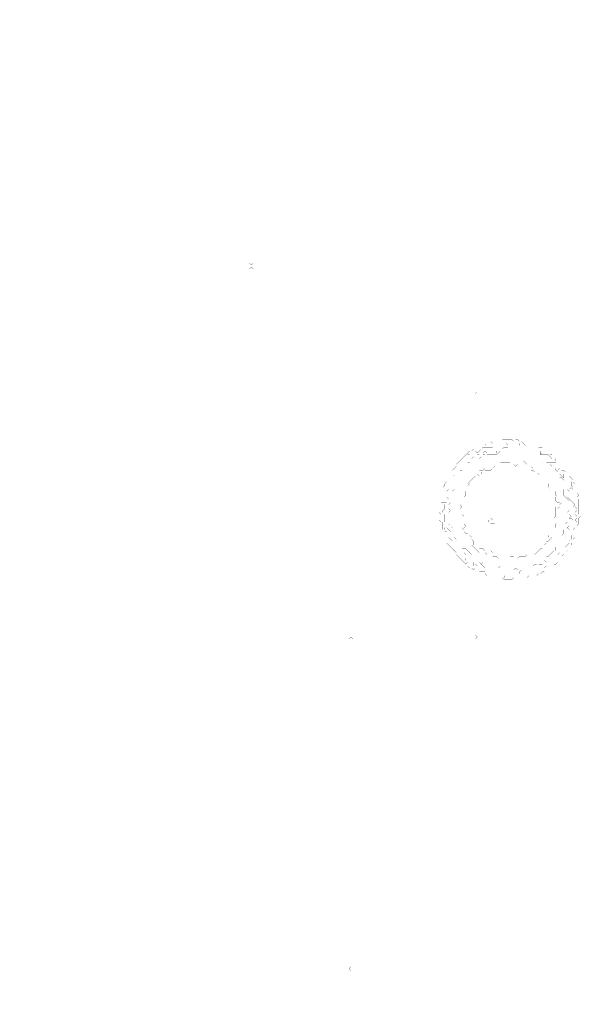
# Model space of a CAD drawing. Header units: metres. Extents: x 0 to 5023, y -5023 to 0.
# Drawn here: x 0 to 2920, y -5023 to 0 of the extents above; entities that cross this region are included whole.
import ezdxf

# ---------------------------------------------------------------- set-up
doc = ezdxf.new("R2010")
doc.units = ezdxf.units.M
for name, color, linetype in [('conductor', 1, 'Continuous'), ('dielectric', 8, 'Continuous'), ('substrate', 5, 'Continuous')]:
    doc.layers.add(name, color=color, linetype=linetype)

msp = doc.modelspace()

# ---------------------------------------------------------------- linework, layer by layer
at = {"layer": 'conductor', "const_width": 0.5}
for points in [[(2447.7, -2172.4), (2437.9, -2182.3), (2428, -2192.1), (2418.2, -2192.1), (2408.4, -2192.1), (2398.5, -2192.1), (2388.7, -2192.1), (2378.9, -2192.1), (2369, -2201.9), (2359.2, -2211.8), (2349.4, -2221.6), (2339.6, -2211.8), (2329.7, -2211.8), (2319.9, -2221.6), (2310.1, -2231.4), (2300.2, -2231.4), (2300.2, -2241.3), (2290.4, -2251.1), (2280.6, -2260.9), (2280.6, -2270.7), (2280.6, -2260.9), (2290.4, -2251.1), (2300.2, -2260.9), (2300.2, -2251.1), (2310.1, -2241.3), (2319.9, -2251.1), (2329.7, -2241.3), (2339.6, -2241.3), (2349.4, -2231.4), (2359.2, -2231.4), (2369, -2221.6), (2378.9, -2231.4), (2388.7, -2231.4), (2398.5, -2221.6), (2408.4, -2221.6), (2418.2, -2211.8), (2428, -2201.9), (2437.9, -2211.8), (2437.9, -2221.6), (2447.7, -2221.6), (2447.7, -2211.8), (2457.5, -2201.9), (2467.3, -2201.9), (2477.2, -2201.9), (2487, -2192.1), (2496.8, -2192.1), (2506.7, -2192.1), (2516.5, -2201.9), (2526.3, -2201.9), (2536.2, -2201.9), (2546, -2201.9), (2555.8, -2201.9), (2555.8, -2192.1), (2565.7, -2182.3), (2575.5, -2192.1), (2565.7, -2182.3), (2565.7, -2172.4), (2555.8, -2182.3), (2546, -2192.1), (2536.2, -2182.3), (2536.2, -2172.4), (2526.3, -2172.4), (2516.5, -2172.4), (2506.7, -2182.3), (2496.8, -2172.4), (2487, -2172.4), (2477.2, -2172.4), (2477.2, -2182.3), (2467.3, -2192.1), (2457.5, -2182.3), (2457.5, -2172.4)], [(2595.1, -2192.1)], [(2614.8, -2192.1)], [(2634.5, -2192.1), (2634.5, -2201.9)], [(2654.1, -2192.1), (2654.1, -2201.9), (2664, -2201.9), (2673.8, -2211.8), (2673.8, -2221.6), (2673.8, -2231.4), (2683.6, -2231.4), (2693.4, -2241.3), (2693.4, -2251.1), (2703.3, -2251.1), (2713.1, -2260.9), (2703.3, -2270.7), (2713.1, -2270.7), (2722.9, -2270.7), (2732.8, -2270.7), (2742.6, -2270.7), (2752.4, -2270.7), (2742.6, -2270.7), (2732.8, -2260.9), (2732.8, -2251.1), (2722.9, -2241.3), (2713.1, -2231.4), (2703.3, -2231.4), (2693.4, -2231.4), (2683.6, -2231.4), (2673.8, -2221.6), (2673.8, -2211.8), (2664, -2201.9)], [(2378.9, -2221.6), (2388.7, -2211.8), (2398.5, -2221.6), (2388.7, -2231.4)], [(2260.9, -2270.7), (2260.9, -2280.6), (2251.1, -2290.4), (2241.3, -2300.2), (2251.1, -2300.2), (2260.9, -2300.2), (2260.9, -2290.4), (2260.9, -2280.6)], [(2506.7, -2280.6), (2496.8, -2290.4), (2487, -2290.4), (2477.2, -2290.4), (2467.3, -2290.4), (2457.5, -2290.4), (2447.7, -2290.4), (2437.9, -2290.4), (2428, -2300.2), (2418.2, -2310.1), (2408.4, -2310.1), (2398.5, -2310.1), (2388.7, -2310.1), (2378.9, -2319.9), (2369, -2319.9), (2369, -2329.7), (2359.2, -2339.6), (2349.4, -2329.7), (2349.4, -2339.6), (2349.4, -2349.4), (2339.6, -2359.2), (2329.7, -2369), (2319.9, -2378.9), (2310.1, -2378.9), (2300.2, -2388.7), (2300.2, -2398.5), (2300.2, -2408.4), (2290.4, -2418.2), (2290.4, -2428), (2290.4, -2437.9), (2280.6, -2447.7), (2280.6, -2457.5), (2280.6, -2467.3), (2280.6, -2477.2), (2280.6, -2487), (2280.6, -2496.8), (2280.6, -2506.7), (2270.7, -2516.5), (2270.7, -2526.3), (2270.7, -2536.2), (2280.6, -2546), (2280.6, -2555.8), (2280.6, -2565.7), (2280.6, -2575.5), (2280.6, -2585.3), (2290.4, -2595.1), (2280.6, -2605), (2290.4, -2614.8), (2300.2, -2614.8), (2310.1, -2624.6), (2310.1, -2634.5), (2310.1, -2644.3), (2319.9, -2654.1), (2319.9, -2664), (2329.7, -2673.8), (2329.7, -2683.6), (2329.7, -2693.4), (2339.6, -2693.4), (2349.4, -2703.3), (2359.2, -2713.1), (2369, -2713.1), (2378.9, -2713.1), (2388.7, -2722.9), (2398.5, -2722.9), (2408.4, -2732.8), (2418.2, -2722.9), (2428, -2732.8), (2428, -2742.6), (2437.9, -2742.6), (2447.7, -2742.6), (2457.5, -2742.6), (2467.3, -2742.6), (2477.2, -2742.6), (2487, -2742.6), (2496.8, -2752.4), (2506.7, -2742.6), (2516.5, -2752.4), (2526.3, -2752.4), (2536.2, -2752.4), (2546, -2742.6), (2555.8, -2742.6), (2565.7, -2742.6), (2575.5, -2742.6), (2585.3, -2742.6), (2595.1, -2732.8), (2605, -2732.8), (2614.8, -2732.8), (2624.6, -2732.8), (2634.5, -2732.8), (2644.3, -2722.9), (2654.1, -2713.1), (2664, -2703.3), (2673.8, -2693.4), (2683.6, -2683.6), (2693.4, -2673.8), (2703.3, -2664), (2713.1, -2654.1), (2713.1, -2644.3), (2722.9, -2634.5), (2732.8, -2624.6), (2732.8, -2614.8), (2732.8, -2605), (2732.8, -2595.1), (2742.6, -2585.3), (2742.6, -2575.5), (2752.4, -2565.7), (2742.6, -2555.8), (2752.4, -2546), (2752.4, -2536.2), (2752.4, -2526.3), (2752.4, -2516.5), (2752.4, -2506.7), (2752.4, -2496.8), (2762.3, -2487), (2772.1, -2477.2), (2762.3, -2477.2), (2752.4, -2467.3), (2752.4, -2457.5), (2752.4, -2447.7), (2742.6, -2437.9), (2742.6, -2428), (2732.8, -2418.2), (2732.8, -2408.4), (2722.9, -2408.4), (2713.1, -2398.5), (2713.1, -2388.7), (2713.1, -2378.9), (2703.3, -2369), (2693.4, -2359.2), (2683.6, -2349.4), (2673.8, -2339.6), (2664, -2329.7), (2654.1, -2319.9), (2644.3, -2319.9), (2634.5, -2310.1), (2624.6, -2310.1), (2614.8, -2300.2), (2605, -2300.2), (2595.1, -2290.4), (2585.3, -2290.4), (2575.5, -2290.4), (2565.7, -2290.4), (2555.8, -2280.6), (2546, -2290.4), (2536.2, -2280.6), (2526.3, -2280.6), (2516.5, -2290.4)], [(2280.6, -2290.4)], [(2585.3, -2270.7)], [(2772.1, -2280.6), (2762.3, -2290.4), (2752.4, -2290.4), (2762.3, -2290.4), (2772.1, -2300.2), (2762.3, -2310.1), (2772.1, -2319.9), (2772.1, -2329.7), (2781.9, -2339.6), (2791.7, -2349.4), (2791.7, -2339.6), (2791.7, -2329.7), (2801.6, -2319.9), (2791.7, -2310.1), (2781.9, -2310.1), (2772.1, -2300.2), (2772.1, -2290.4)], [(2821.2, -2349.4), (2811.4, -2359.2), (2811.4, -2369), (2811.4, -2378.9), (2811.4, -2388.7), (2811.4, -2398.5), (2811.4, -2408.4), (2821.2, -2418.2), (2821.2, -2428), (2811.4, -2437.9), (2811.4, -2447.7), (2821.2, -2457.5), (2831.1, -2467.3), (2840.9, -2477.2), (2850.7, -2487), (2840.9, -2496.8), (2840.9, -2506.7), (2840.9, -2516.5), (2831.1, -2526.3), (2821.2, -2536.2), (2831.1, -2546), (2821.2, -2555.8), (2831.1, -2555.8), (2840.9, -2565.7), (2831.1, -2575.5), (2821.2, -2575.5), (2821.2, -2585.3), (2811.4, -2595.1), (2811.4, -2605), (2801.6, -2614.8), (2811.4, -2624.6), (2801.6, -2634.5), (2801.6, -2644.3), (2801.6, -2654.1), (2791.7, -2664), (2781.9, -2673.8), (2781.9, -2683.6), (2781.9, -2693.4), (2772.1, -2703.3), (2762.3, -2713.1), (2762.3, -2722.9), (2752.4, -2732.8), (2742.6, -2742.6), (2732.8, -2742.6), (2722.9, -2752.4), (2722.9, -2762.3), (2713.1, -2772.1), (2703.3, -2781.9), (2693.4, -2772.1), (2693.4, -2781.9), (2683.6, -2791.7), (2673.8, -2791.7), (2664, -2791.7), (2654.1, -2801.6), (2644.3, -2811.4), (2634.5, -2811.4), (2624.6, -2811.4), (2614.8, -2811.4), (2614.8, -2821.2), (2614.8, -2831.1), (2605, -2840.9), (2595.1, -2840.9), (2585.3, -2831.1), (2595.1, -2821.2), (2585.3, -2821.2), (2575.5, -2821.2), (2565.7, -2831.1), (2565.7, -2840.9), (2575.5, -2840.9), (2585.3, -2840.9), (2595.1, -2840.9), (2605, -2840.9), (2614.8, -2840.9), (2624.6, -2840.9), (2634.5, -2840.9), (2644.3, -2840.9), (2654.1, -2840.9), (2664, -2831.1), (2673.8, -2821.2), (2683.6, -2811.4), (2693.4, -2811.4), (2703.3, -2801.6), (2713.1, -2801.6), (2722.9, -2801.6), (2722.9, -2791.7), (2732.8, -2781.9), (2742.6, -2781.9), (2742.6, -2772.1), (2752.4, -2762.3), (2762.3, -2762.3), (2762.3, -2752.4), (2762.3, -2742.6), (2772.1, -2732.8), (2781.9, -2732.8), (2791.7, -2722.9), (2801.6, -2713.1), (2801.6, -2703.3), (2811.4, -2693.4), (2821.2, -2683.6), (2821.2, -2673.8), (2831.1, -2664), (2831.1, -2654.1), (2831.1, -2644.3), (2840.9, -2634.5), (2840.9, -2624.6), (2840.9, -2614.8), (2850.7, -2605), (2850.7, -2595.1), (2850.7, -2585.3), (2860.6, -2575.5), (2850.7, -2565.7), (2860.6, -2555.8), (2860.6, -2546), (2850.7, -2536.2), (2850.7, -2526.3), (2860.6, -2516.5), (2860.6, -2506.7), (2850.7, -2496.8), (2850.7, -2487), (2850.7, -2477.2), (2850.7, -2467.3), (2850.7, -2457.5), (2850.7, -2447.7), (2850.7, -2437.9), (2850.7, -2428), (2840.9, -2418.2), (2840.9, -2408.4), (2840.9, -2398.5), (2831.1, -2388.7), (2831.1, -2378.9), (2831.1, -2369), (2821.2, -2359.2)], [(2201.9, -2378.9), (2192.1, -2388.7), (2192.1, -2398.5), (2201.9, -2408.4), (2192.1, -2418.2), (2192.1, -2428), (2201.9, -2437.9), (2201.9, -2428), (2201.9, -2418.2), (2211.8, -2408.4), (2221.6, -2408.4), (2211.8, -2408.4), (2201.9, -2398.5), (2201.9, -2388.7)], [(2821.2, -2408.4), (2831.1, -2398.5), (2840.9, -2408.4), (2831.1, -2418.2)], [(2172.4, -2487), (2182.3, -2496.8), (2182.3, -2506.7), (2172.4, -2516.5), (2172.4, -2526.3), (2182.3, -2536.2), (2182.3, -2546), (2182.3, -2555.8), (2172.4, -2565.7), (2182.3, -2575.5), (2192.1, -2585.3), (2182.3, -2575.5), (2182.3, -2565.7), (2182.3, -2555.8), (2192.1, -2546), (2192.1, -2536.2), (2192.1, -2526.3), (2192.1, -2516.5), (2192.1, -2506.7), (2182.3, -2496.8), (2182.3, -2487)], [(2408.4, -2565.7), (2418.2, -2555.8), (2428, -2565.7), (2437.9, -2565.7), (2447.7, -2575.5), (2437.9, -2585.3), (2428, -2585.3), (2418.2, -2585.3), (2408.4, -2575.5)], [(2182.3, -2605), (2182.3, -2614.8), (2192.1, -2605), (2201.9, -2614.8), (2201.9, -2624.6), (2201.9, -2634.5), (2201.9, -2644.3), (2201.9, -2654.1), (2201.9, -2664), (2201.9, -2673.8), (2201.9, -2683.6), (2211.8, -2683.6), (2221.6, -2693.4), (2221.6, -2703.3), (2231.4, -2703.3), (2241.3, -2703.3), (2231.4, -2703.3), (2221.6, -2693.4), (2221.6, -2683.6), (2221.6, -2673.8), (2221.6, -2664), (2211.8, -2664), (2201.9, -2654.1), (2201.9, -2644.3), (2201.9, -2634.5), (2211.8, -2624.6), (2201.9, -2614.8), (2211.8, -2605), (2201.9, -2605), (2192.1, -2605)], [(2811.4, -2605), (2821.2, -2595.1), (2831.1, -2605), (2821.2, -2614.8)], [(2201.9, -2673.8), (2211.8, -2664), (2221.6, -2673.8), (2211.8, -2683.6)], [(2251.1, -2722.9), (2260.9, -2732.8), (2260.9, -2742.6), (2270.7, -2752.4), (2280.6, -2762.3), (2280.6, -2772.1), (2290.4, -2772.1), (2290.4, -2762.3), (2280.6, -2752.4), (2290.4, -2742.6), (2300.2, -2742.6), (2290.4, -2742.6), (2280.6, -2732.8), (2280.6, -2722.9), (2270.7, -2722.9), (2260.9, -2722.9)], [(2310.1, -2772.1), (2310.1, -2781.9)], [(2329.7, -2781.9), (2329.7, -2791.7), (2329.7, -2801.6), (2339.6, -2801.6), (2349.4, -2801.6), (2359.2, -2801.6), (2349.4, -2801.6), (2339.6, -2791.7), (2339.6, -2781.9)], [(2398.5, -2821.2)], [(2418.2, -2821.2), (2418.2, -2831.1), (2408.4, -2840.9), (2418.2, -2840.9), (2428, -2831.1), (2437.9, -2840.9), (2437.9, -2850.7), (2447.7, -2840.9), (2457.5, -2840.9), (2467.3, -2840.9), (2477.2, -2840.9), (2487, -2850.7), (2487, -2860.6), (2496.8, -2860.6), (2506.7, -2860.6), (2516.5, -2860.6), (2516.5, -2850.7), (2526.3, -2840.9), (2536.2, -2840.9), (2546, -2831.1), (2536.2, -2840.9), (2526.3, -2840.9), (2516.5, -2840.9), (2506.7, -2840.9), (2496.8, -2831.1), (2487, -2840.9), (2477.2, -2840.9), (2467.3, -2831.1), (2457.5, -2821.2), (2457.5, -2831.1), (2447.7, -2840.9), (2437.9, -2831.1), (2437.9, -2821.2), (2428, -2821.2)]]:
    msp.add_lwpolyline(points, close=True, dxfattribs=at)
at = {"layer": 'dielectric', "const_width": 0.5}
msp.add_lwpolyline([(1179.6, -1277.9)], close=True, dxfattribs=at)
at = {"layer": 'substrate', "const_width": 0.5}
msp.add_lwpolyline([(2929.4, 0), (2919.5, 0), (2909.7, 0), (2899.9, 0), (2890, 0), (2880.2, 0), (2870.4, 0), (2860.6, 0), (2850.7, 0), (2840.9, 0), (2831.1, 0), (2821.2, 0), (2811.4, 0), (2801.6, 0), (2791.7, 0), (2781.9, 0), (2772.1, 0), (2762.3, 0), (2752.4, 0), (2742.6, 0), (2732.8, 0), (2722.9, 0), (2713.1, 0), (2703.3, 0), (2693.4, 0), (2683.6, 0), (2673.8, 0), (2664, 0), (2654.1, 0), (2644.3, 0), (2634.5, 0), (2624.6, 0), (2614.8, 0), (2605, 0), (2595.1, 0), (2585.3, 0), (2575.5, 0), (2565.7, 0), (2555.8, 0), (2546, 0), (2536.2, 0), (2526.3, 0), (2516.5, 0), (2506.7, 0), (2496.8, 0), (2487, 0), (2477.2, 0), (2467.3, 0), (2457.5, 0), (2447.7, 0), (2437.9, 0), (2428, 0), (2418.2, 0), (2408.4, 0), (2398.5, 0), (2388.7, 0), (2378.9, 0), (2369, 0), (2359.2, 0), (2349.4, 0), (2339.6, 0), (2329.7, 0), (2319.9, 0), (2310.1, 0), (2300.2, 0), (2290.4, 0), (2280.6, 0), (2270.7, 0), (2260.9, 0), (2251.1, 0), (2241.3, 0), (2231.4, 0), (2221.6, 0), (2211.8, 0), (2201.9, 0), (2192.1, 0), (2182.3, 0), (2172.4, 0), (2162.6, 0), (2152.8, 0), (2143, 0), (2133.1, 0), (2123.3, 0), (2113.5, 0), (2103.6, 0), (2093.8, 0), (2084, 0), (2074.1, 0), (2064.3, 0), (2054.5, 0), (2044.7, 0), (2034.8, 0), (2025, 0), (2015.2, 0), (2005.3, 0), (1995.5, 0), (1985.7, 0), (1975.8, 0), (1966, 0), (1956.2, 0), (1946.4, 0), (1936.5, 0), (1926.7, 0), (1916.9, 0), (1907, 0), (1897.2, 0), (1887.4, 0), (1877.5, 0), (1867.7, 0), (1857.9, 0), (1848.1, 0), (1838.2, 0), (1828.4, 0), (1818.6, 0), (1808.7, 0), (1798.9, 0), (1789.1, 0), (1779.2, 0), (1769.4, 0), (1759.6, 0), (1749.8, 0), (1739.9, 0), (1730.1, 0), (1720.3, 0), (1710.4, 0), (1700.6, 0), (1690.8, 0), (1680.9, 0), (1671.1, 0), (1661.3, 0), (1651.5, 0), (1641.6, 0), (1631.8, 0), (1622, 0), (1612.1, 0), (1602.3, 0), (1592.5, 0), (1582.6, 0), (1572.8, 0), (1563, 0), (1553.2, 0), (1543.3, 0), (1533.5, 0), (1523.7, 0), (1513.8, 0), (1504, 0), (1494.2, 0), (1484.3, 0), (1474.5, 0), (1464.7, 0), (1454.9, 0), (1445, 0), (1435.2, 0), (1425.4, 0), (1415.5, 0), (1405.7, 0), (1395.9, 0), (1386, 0), (1376.2, 0), (1366.4, 0), (1356.6, 0), (1346.7, 0), (1336.9, 0), (1327.1, 0), (1317.2, 0), (1307.4, 0), (1297.6, 0), (1287.7, 0), (1277.9, 0), (1268.1, 0), (1258.2, 0), (1248.4, 0), (1238.6, 0), (1228.8, 0), (1218.9, 0), (1209.1, 0), (1199.3, 0), (1189.4, 0), (1179.6, 0), (1169.8, 0), (1159.9, 0), (1150.1, 0), (1140.3, 0), (1130.5, 0), (1120.6, 0), (1110.8, 0), (1101, 0), (1091.1, 0), (1081.3, 0), (1071.5, 0), (1061.6, 0), (1051.8, 0), (1042, 0), (1032.2, 0), (1022.3, 0), (1012.5, 0), (1002.7, 0), (992.8, 0), (983, 0), (973.2, 0), (963.3, 0), (953.5, 0), (943.7, 0), (933.9, 0), (924, 0), (914.2, 0), (904.4, 0), (894.5, 0), (884.7, 0), (874.9, 0), (865, 0), (855.2, 0), (845.4, 0), (835.6, 0), (825.7, 0), (815.9, 0), (806.1, 0), (796.2, 0), (786.4, 0), (776.6, 0), (766.7, 0), (756.9, 0), (747.1, 0), (737.3, 0), (727.4, 0), (717.6, 0), (707.8, 0), (697.9, 0), (688.1, 0), (678.3, 0), (668.4, 0), (658.6, 0), (648.8, 0), (639, 0), (629.1, 0), (619.3, 0), (609.5, 0), (599.6, 0), (589.8, 0), (580, 0), (570.1, 0), (560.3, 0), (550.5, 0), (540.7, 0), (530.8, 0), (521, 0), (511.2, 0), (501.3, 0), (491.5, 0), (481.7, 0), (471.8, 0), (462, 0), (452.2, 0), (442.4, 0), (432.5, 0), (422.7, 0), (412.9, 0), (403, 0), (393.2, 0), (383.4, 0), (373.5, 0), (363.7, 0), (353.9, 0), (344.1, 0), (334.2, 0), (324.4, 0), (314.6, 0), (304.7, 0), (294.9, 0), (285.1, 0), (275.2, 0), (265.4, 0), (255.6, 0), (245.8, 0), (235.9, 0), (226.1, 0), (216.3, 0), (206.4, 0), (196.6, 0), (186.8, 0), (176.9, 0), (167.1, 0), (157.3, 0), (147.5, 0), (137.6, 0), (127.8, 0), (118, 0), (108.1, 0), (98.3, 0), (88.5, 0), (78.6, 0), (68.8, 0), (59, 0), (49.2, 0), (39.3, 0), (29.5, 0), (19.7, 0), (9.8, 0), (0, 0), (0, -9.8), (0, -19.7), (0, -29.5), (0, -39.3), (0, -49.2), (0, -59), (0, -68.8), (0, -78.6), (0, -88.5), (0, -98.3), (0, -108.1), (0, -118), (0, -127.8), (0, -137.6), (0, -147.5), (0, -157.3), (0, -167.1), (0, -176.9), (0, -186.8), (0, -196.6), (0, -206.4), (0, -216.3), (0, -226.1), (0, -235.9), (0, -245.8), (0, -255.6), (0, -265.4), (0, -275.2), (0, -285.1), (0, -294.9), (0, -304.7), (0, -314.6), (0, -324.4), (0, -334.2), (0, -344.1), (0, -353.9), (0, -363.7), (0, -373.5), (0, -383.4), (0, -393.2), (0, -403), (0, -412.9), (0, -422.7), (0, -432.5), (0, -442.4), (0, -452.2), (0, -462), (0, -471.8), (0, -481.7), (0, -491.5), (0, -501.3), (0, -511.2), (0, -521), (0, -530.8), (0, -540.7), (0, -550.5), (0, -560.3), (0, -570.1), (0, -580), (0, -589.8), (0, -599.6), (0, -609.5), (0, -619.3), (0, -629.1), (0, -639), (0, -648.8), (0, -658.6), (0, -668.4), (0, -678.3), (0, -688.1), (0, -697.9), (0, -707.8), (0, -717.6), (0, -727.4), (0, -737.3), (0, -747.1), (0, -756.9), (0, -766.7), (0, -776.6), (0, -786.4), (0, -796.2), (0, -806.1), (0, -815.9), (0, -825.7), (0, -835.6), (0, -845.4), (0, -855.2), (0, -865), (0, -874.9), (0, -884.7), (0, -894.5), (0, -904.4), (0, -914.2), (0, -924), (0, -933.9), (0, -943.7), (0, -953.5), (0, -963.3), (0, -973.2), (0, -983), (0, -992.8), (0, -1002.7), (0, -1012.5), (0, -1022.3), (0, -1032.2), (0, -1042), (0, -1051.8), (0, -1061.6), (0, -1071.5), (0, -1081.3), (0, -1091.1), (0, -1101), (0, -1110.8), (0, -1120.6), (0, -1130.5), (0, -1140.3), (0, -1150.1), (0, -1159.9), (0, -1169.8), (0, -1179.6), (0, -1189.4), (0, -1199.3), (0, -1209.1), (0, -1218.9), (0, -1228.8), (0, -1238.6), (0, -1248.4), (0, -1258.2), (0, -1268.1), (0, -1277.9), (0, -1287.7), (0, -1297.6), (0, -1307.4), (0, -1317.2), (0, -1327.1), (0, -1336.9), (0, -1346.7), (0, -1356.6), (0, -1366.4), (0, -1376.2), (0, -1386), (0, -1395.9), (0, -1405.7), (0, -1415.5), (0, -1425.4), (0, -1435.2), (0, -1445), (0, -1454.9), (0, -1464.7), (0, -1474.5), (0, -1484.3), (0, -1494.2), (0, -1504), (0, -1513.8), (0, -1523.7), (0, -1533.5), (0, -1543.3), (0, -1553.2), (0, -1563), (0, -1572.8), (0, -1582.6), (0, -1592.5), (0, -1602.3), (0, -1612.1), (0, -1622), (0, -1631.8), (0, -1641.6), (0, -1651.5), (0, -1661.3), (0, -1671.1), (0, -1680.9), (0, -1690.8), (0, -1700.6), (0, -1710.4), (0, -1720.3), (0, -1730.1), (0, -1739.9), (0, -1749.8), (0, -1759.6), (0, -1769.4), (0, -1779.2), (0, -1789.1), (0, -1798.9), (0, -1808.7), (0, -1818.6), (0, -1828.4), (0, -1838.2), (0, -1848.1), (0, -1857.9), (0, -1867.7), (0, -1877.5), (0, -1887.4), (0, -1897.2), (0, -1907), (0, -1916.9), (0, -1926.7), (0, -1936.5), (0, -1946.4), (0, -1956.2), (0, -1966), (0, -1975.8), (0, -1985.7), (0, -1995.5), (0, -2005.3), (0, -2015.2), (0, -2025), (0, -2034.8), (0, -2044.7), (0, -2054.5), (0, -2064.3), (0, -2074.1), (0, -2084), (0, -2093.8), (0, -2103.6), (0, -2113.5), (0, -2123.3), (0, -2133.1), (0, -2143), (0, -2152.8), (0, -2162.6), (0, -2172.4), (0, -2182.3), (0, -2192.1), (0, -2201.9), (0, -2211.8), (0, -2221.6), (0, -2231.4), (0, -2241.3), (0, -2251.1), (0, -2260.9), (0, -2270.7), (0, -2280.6), (0, -2290.4), (0, -2300.2), (0, -2310.1), (0, -2319.9), (0, -2329.7), (0, -2339.6), (0, -2349.4), (0, -2359.2), (0, -2369), (0, -2378.9), (0, -2388.7), (0, -2398.5), (0, -2408.4), (0, -2418.2), (0, -2428), (0, -2437.9), (0, -2447.7), (0, -2457.5), (0, -2467.3), (0, -2477.2), (0, -2487), (0, -2496.8), (0, -2506.7), (0, -2516.5), (0, -2526.3), (0, -2536.2), (0, -2546), (0, -2555.8), (0, -2565.7), (0, -2575.5), (0, -2585.3), (0, -2595.1), (0, -2605), (0, -2614.8), (0, -2624.6), (0, -2634.5), (0, -2644.3), (0, -2654.1), (0, -2664), (0, -2673.8), (0, -2683.6), (0, -2693.4), (0, -2703.3), (0, -2713.1), (0, -2722.9), (0, -2732.8), (0, -2742.6), (0, -2752.4), (0, -2762.3), (0, -2772.1), (0, -2781.9), (0, -2791.7), (0, -2801.6), (0, -2811.4), (0, -2821.2), (0, -2831.1), (0, -2840.9), (0, -2850.7), (0, -2860.6), (0, -2870.4), (0, -2880.2), (0, -2890), (0, -2899.9), (0, -2909.7), (0, -2919.5), (0, -2929.4), (0, -2939.2), (0, -2949), (0, -2958.9), (0, -2968.7), (0, -2978.5), (0, -2988.3), (0, -2998.2), (0, -3008), (0, -3017.8), (0, -3027.7), (0, -3037.5), (0, -3047.3), (0, -3057.2), (0, -3067), (0, -3076.8), (0, -3086.6), (0, -3096.5), (0, -3106.3), (0, -3116.1), (0, -3126), (0, -3135.8), (0, -3145.6), (0, -3155.5), (0, -3165.3), (0, -3175.1), (0, -3184.9), (0, -3194.8), (0, -3204.6), (0, -3214.4), (0, -3224.3), (0, -3234.1), (0, -3243.9), (0, -3253.8), (0, -3263.6), (0, -3273.4), (0, -3283.2), (0, -3293.1), (0, -3302.9), (0, -3312.7), (0, -3322.6), (0, -3332.4), (0, -3342.2), (0, -3352.1), (0, -3361.9), (0, -3371.7), (0, -3381.5), (0, -3391.4), (0, -3401.2), (0, -3411), (0, -3420.9), (0, -3430.7), (0, -3440.5), (0, -3450.4), (0, -3460.2), (0, -3470), (0, -3479.8), (0, -3489.7), (0, -3499.5), (0, -3509.3), (0, -3519.2), (0, -3529), (0, -3538.8), (0, -3548.7), (0, -3558.5), (0, -3568.3), (0, -3578.1), (0, -3588), (0, -3597.8), (0, -3607.6), (0, -3617.5), (0, -3627.3), (0, -3637.1), (0, -3647), (0, -3656.8), (0, -3666.6), (0, -3676.4), (0, -3686.3), (0, -3696.1), (0, -3705.9), (0, -3715.8), (0, -3725.6), (0, -3735.4), (0, -3745.3), (0, -3755.1), (0, -3764.9), (0, -3774.8), (0, -3784.6), (0, -3794.4), (0, -3804.2), (0, -3814.1), (0, -3823.9), (0, -3833.7), (0, -3843.6), (0, -3853.4), (0, -3863.2), (0, -3873.1), (0, -3882.9), (0, -3892.7), (0, -3902.5), (0, -3912.4), (0, -3922.2), (0, -3932), (0, -3941.9), (0, -3951.7), (0, -3961.5), (0, -3971.4), (0, -3981.2), (0, -3991), (0, -4000.8), (0, -4010.7), (0, -4020.5), (0, -4030.3), (0, -4040.2), (0, -4050), (0, -4059.8), (0, -4069.7), (0, -4079.5), (0, -4089.3), (0, -4099.1), (0, -4109), (0, -4118.8), (0, -4128.6), (0, -4138.5), (0, -4148.3), (0, -4158.1), (0, -4168), (0, -4177.8), (0, -4187.6), (0, -4197.4), (0, -4207.3), (0, -4217.1), (0, -4226.9), (0, -4236.8), (0, -4246.6), (0, -4256.4), (0, -4266.3), (0, -4276.1), (0, -4285.9), (0, -4295.7), (0, -4305.6), (0, -4315.4), (0, -4325.2), (0, -4335.1), (0, -4344.9), (0, -4354.7), (0, -4364.6), (0, -4374.4), (0, -4384.2), (0, -4394), (0, -4403.9), (0, -4413.7), (0, -4423.5), (0, -4433.4), (0, -4443.2), (0, -4453), (0, -4462.9), (0, -4472.7), (0, -4482.5), (0, -4492.3), (0, -4502.2), (0, -4512), (0, -4521.8), (0, -4531.7), (0, -4541.5), (0, -4551.3), (0, -4561.2), (0, -4571), (0, -4580.8), (0, -4590.6), (0, -4600.5), (0, -4610.3), (0, -4620.1), (0, -4630), (0, -4639.8), (0, -4649.6), (0, -4659.5), (0, -4669.3), (0, -4679.1), (0, -4688.9), (0, -4698.8), (0, -4708.6), (0, -4718.4), (0, -4728.3), (0, -4738.1), (0, -4747.9), (0, -4757.8), (0, -4767.6), (0, -4777.4), (0, -4787.2), (0, -4797.1), (0, -4806.9), (0, -4816.7), (0, -4826.6), (0, -4836.4), (0, -4846.2), (0, -4856.1), (0, -4865.9), (0, -4875.7), (0, -4885.5), (0, -4895.4), (0, -4905.2), (0, -4915), (0, -4924.9), (0, -4934.7), (0, -4944.5), (0, -4954.4), (0, -4964.2), (0, -4974), (0, -4983.8), (0, -4993.7), (0, -5003.5), (0, -5013.3), (0, -5023.2), (9.8, -5023.2), (19.7, -5023.2), (29.5, -5023.2), (39.3, -5023.2), (49.2, -5023.2), (59, -5023.2), (68.8, -5023.2), (78.6, -5023.2), (88.5, -5023.2), (98.3, -5023.2), (108.1, -5023.2), (118, -5023.2), (127.8, -5023.2), (137.6, -5023.2), (147.5, -5023.2), (157.3, -5023.2), (167.1, -5023.2), (176.9, -5023.2), (186.8, -5023.2), (196.6, -5023.2), (206.4, -5023.2), (216.3, -5023.2), (226.1, -5023.2), (235.9, -5023.2), (245.8, -5023.2), (255.6, -5023.2), (265.4, -5023.2), (275.2, -5023.2), (285.1, -5023.2), (294.9, -5023.2), (304.7, -5023.2), (314.6, -5023.2), (324.4, -5023.2), (334.2, -5023.2), (344.1, -5023.2), (353.9, -5023.2), (363.7, -5023.2), (373.5, -5023.2), (383.4, -5023.2), (393.2, -5023.2), (403, -5023.2), (412.9, -5023.2), (422.7, -5023.2), (432.5, -5023.2), (442.4, -5023.2), (452.2, -5023.2), (462, -5023.2), (471.8, -5023.2), (481.7, -5023.2), (491.5, -5023.2), (501.3, -5023.2), (511.2, -5023.2), (521, -5023.2), (530.8, -5023.2), (540.7, -5023.2), (550.5, -5023.2), (560.3, -5023.2), (570.1, -5023.2), (580, -5023.2), (589.8, -5023.2), (599.6, -5023.2), (609.5, -5023.2), (619.3, -5023.2), (629.1, -5023.2), (639, -5023.2), (648.8, -5023.2), (658.6, -5023.2), (668.4, -5023.2), (678.3, -5023.2), (688.1, -5023.2), (697.9, -5023.2), (707.8, -5023.2), (717.6, -5023.2), (727.4, -5023.2), (737.3, -5023.2), (747.1, -5023.2), (756.9, -5023.2), (766.7, -5023.2), (776.6, -5023.2), (786.4, -5023.2), (796.2, -5023.2), (806.1, -5023.2), (815.9, -5023.2), (825.7, -5023.2), (835.6, -5023.2), (845.4, -5023.2), (855.2, -5023.2), (865, -5023.2), (874.9, -5023.2), (884.7, -5023.2), (894.5, -5023.2), (904.4, -5023.2), (914.2, -5023.2), (924, -5023.2), (933.9, -5023.2), (943.7, -5023.2), (953.5, -5023.2), (963.3, -5023.2), (973.2, -5023.2), (983, -5023.2), (992.8, -5023.2), (1002.7, -5023.2), (1012.5, -5023.2), (1022.3, -5023.2), (1032.2, -5023.2), (1042, -5023.2), (1051.8, -5023.2), (1061.6, -5023.2), (1071.5, -5023.2), (1081.3, -5023.2), (1091.1, -5023.2), (1101, -5023.2), (1110.8, -5023.2), (1120.6, -5023.2), (1130.5, -5023.2), (1140.3, -5023.2), (1150.1, -5023.2), (1159.9, -5023.2), (1169.8, -5023.2), (1179.6, -5023.2), (1189.4, -5023.2), (1199.3, -5023.2), (1209.1, -5023.2), (1218.9, -5023.2), (1228.8, -5023.2), (1238.6, -5023.2), (1248.4, -5023.2), (1258.2, -5023.2), (1268.1, -5023.2), (1277.9, -5023.2), (1287.7, -5023.2), (1297.6, -5023.2), (1307.4, -5023.2), (1317.2, -5023.2), (1327.1, -5023.2), (1336.9, -5023.2), (1346.7, -5023.2), (1356.6, -5023.2), (1366.4, -5023.2), (1376.2, -5023.2), (1386, -5023.2), (1395.9, -5023.2), (1405.7, -5023.2), (1415.5, -5023.2), (1425.4, -5023.2), (1435.2, -5023.2), (1445, -5023.2), (1454.9, -5023.2), (1464.7, -5023.2), (1474.5, -5023.2), (1484.3, -5023.2), (1494.2, -5023.2), (1504, -5023.2), (1513.8, -5023.2), (1523.7, -5023.2), (1533.5, -5023.2), (1543.3, -5023.2), (1553.2, -5023.2), (1563, -5023.2), (1572.8, -5023.2), (1582.6, -5023.2), (1592.5, -5023.2), (1602.3, -5023.2), (1612.1, -5023.2), (1622, -5023.2), (1631.8, -5023.2), (1641.6, -5023.2), (1651.5, -5023.2), (1661.3, -5023.2), (1671.1, -5023.2), (1680.9, -5023.2), (1690.8, -5023.2), (1700.6, -5023.2), (1710.4, -5023.2), (1720.3, -5023.2), (1730.1, -5023.2), (1739.9, -5023.2), (1749.8, -5023.2), (1759.6, -5023.2), (1769.4, -5023.2), (1779.2, -5023.2), (1789.1, -5023.2), (1798.9, -5023.2), (1808.7, -5023.2), (1818.6, -5023.2), (1828.4, -5023.2), (1838.2, -5023.2), (1848.1, -5023.2), (1857.9, -5023.2), (1867.7, -5023.2), (1877.5, -5023.2), (1887.4, -5023.2), (1897.2, -5023.2), (1907, -5023.2), (1916.9, -5023.2), (1926.7, -5023.2), (1936.5, -5023.2), (1946.4, -5023.2), (1956.2, -5023.2), (1966, -5023.2), (1975.8, -5023.2), (1985.7, -5023.2), (1995.5, -5023.2), (2005.3, -5023.2), (2015.2, -5023.2), (2025, -5023.2), (2034.8, -5023.2), (2044.7, -5023.2), (2054.5, -5023.2), (2064.3, -5023.2), (2074.1, -5023.2), (2084, -5023.2), (2093.8, -5023.2), (2103.6, -5023.2), (2113.5, -5023.2), (2123.3, -5023.2), (2133.1, -5023.2), (2143, -5023.2), (2152.8, -5023.2), (2162.6, -5023.2), (2172.4, -5023.2), (2182.3, -5023.2), (2192.1, -5023.2), (2201.9, -5023.2), (2211.8, -5023.2), (2221.6, -5023.2), (2231.4, -5023.2), (2241.3, -5023.2), (2251.1, -5023.2), (2260.9, -5023.2), (2270.7, -5023.2), (2280.6, -5023.2), (2290.4, -5023.2), (2300.2, -5023.2), (2310.1, -5023.2), (2319.9, -5023.2), (2329.7, -5023.2), (2339.6, -5023.2), (2349.4, -5023.2), (2359.2, -5023.2), (2369, -5023.2), (2378.9, -5023.2), (2388.7, -5023.2), (2398.5, -5023.2), (2408.4, -5023.2), (2418.2, -5023.2), (2428, -5023.2), (2437.9, -5023.2), (2447.7, -5023.2), (2457.5, -5023.2), (2467.3, -5023.2), (2477.2, -5023.2), (2487, -5023.2), (2496.8, -5023.2), (2506.7, -5023.2), (2516.5, -5023.2), (2526.3, -5023.2), (2536.2, -5023.2), (2546, -5023.2), (2555.8, -5023.2), (2565.7, -5023.2), (2575.5, -5023.2), (2585.3, -5023.2), (2595.1, -5023.2), (2605, -5023.2), (2614.8, -5023.2), (2624.6, -5023.2), (2634.5, -5023.2), (2644.3, -5023.2), (2654.1, -5023.2), (2664, -5023.2), (2673.8, -5023.2), (2683.6, -5023.2), (2693.4, -5023.2), (2703.3, -5023.2), (2713.1, -5023.2), (2722.9, -5023.2), (2732.8, -5023.2), (2742.6, -5023.2), (2752.4, -5023.2), (2762.3, -5023.2), (2772.1, -5023.2), (2781.9, -5023.2), (2791.7, -5023.2), (2801.6, -5023.2), (2811.4, -5023.2), (2821.2, -5023.2), (2831.1, -5023.2), (2840.9, -5023.2), (2850.7, -5023.2), (2860.6, -5023.2), (2870.4, -5023.2), (2880.2, -5023.2), (2890, -5023.2), (2899.9, -5023.2), (2909.7, -5023.2), (2919.5, -5023.2), (2929.4, -5023.2)], dxfattribs=at)
for points in [[(1179.6, -1248.4), (1189.4, -1238.6), (1199.3, -1248.4), (1189.4, -1258.2)], [(1179.6, -1277.9), (1189.4, -1268.1), (1199.3, -1277.9), (1189.4, -1287.7)], [(2329.7, -1907), (2339.6, -1897.2), (2349.4, -1907), (2339.6, -1916.9)], [(2467.3, -2162.6), (2477.2, -2152.8), (2487, -2152.8), (2496.8, -2152.8), (2506.7, -2152.8), (2516.5, -2152.8), (2526.3, -2152.8), (2536.2, -2162.6), (2546, -2152.8), (2555.8, -2152.8), (2565.7, -2162.6), (2575.5, -2162.6), (2585.3, -2172.4), (2595.1, -2182.3), (2605, -2172.4), (2614.8, -2182.3), (2624.6, -2182.3), (2634.5, -2182.3), (2644.3, -2182.3), (2654.1, -2182.3), (2664, -2192.1), (2673.8, -2192.1), (2683.6, -2192.1), (2693.4, -2201.9), (2703.3, -2211.8), (2713.1, -2221.6), (2722.9, -2231.4), (2732.8, -2231.4), (2742.6, -2241.3), (2752.4, -2251.1), (2752.4, -2260.9), (2762.3, -2260.9), (2772.1, -2270.7), (2781.9, -2280.6), (2791.7, -2290.4), (2801.6, -2300.2), (2811.4, -2310.1), (2811.4, -2319.9), (2811.4, -2329.7), (2811.4, -2339.6), (2821.2, -2339.6), (2831.1, -2349.4), (2840.9, -2359.2), (2840.9, -2369), (2850.7, -2378.9), (2850.7, -2388.7), (2850.7, -2398.5), (2860.6, -2408.4), (2860.6, -2418.2), (2860.6, -2428), (2870.4, -2437.9), (2860.6, -2447.7), (2870.4, -2457.5), (2870.4, -2467.3), (2870.4, -2477.2), (2870.4, -2487), (2870.4, -2496.8), (2870.4, -2506.7), (2870.4, -2516.5), (2870.4, -2526.3), (2870.4, -2536.2), (2880.2, -2546), (2870.4, -2555.8), (2870.4, -2565.7), (2870.4, -2575.5), (2870.4, -2585.3), (2860.6, -2595.1), (2860.6, -2605), (2860.6, -2614.8), (2850.7, -2624.6), (2850.7, -2634.5), (2850.7, -2644.3), (2850.7, -2654.1), (2840.9, -2664), (2840.9, -2673.8), (2831.1, -2683.6), (2831.1, -2693.4), (2821.2, -2703.3), (2811.4, -2713.1), (2811.4, -2722.9), (2801.6, -2732.8), (2791.7, -2742.6), (2781.9, -2752.4), (2772.1, -2762.3), (2762.3, -2772.1), (2762.3, -2781.9), (2752.4, -2791.7), (2742.6, -2791.7), (2732.8, -2801.6), (2722.9, -2811.4), (2713.1, -2811.4), (2703.3, -2821.2), (2693.4, -2831.1), (2683.6, -2831.1), (2673.8, -2840.9), (2664, -2840.9), (2654.1, -2850.7), (2644.3, -2850.7), (2634.5, -2850.7), (2624.6, -2850.7), (2614.8, -2850.7), (2605, -2860.6), (2595.1, -2860.6), (2585.3, -2860.6), (2575.5, -2860.6), (2565.7, -2860.6), (2555.8, -2850.7), (2546, -2860.6), (2536.2, -2860.6), (2526.3, -2870.4), (2516.5, -2870.4), (2506.7, -2870.4), (2496.8, -2870.4), (2487, -2870.4), (2477.2, -2860.6), (2467.3, -2860.6), (2457.5, -2860.6), (2447.7, -2860.6), (2437.9, -2860.6), (2428, -2860.6), (2418.2, -2860.6), (2408.4, -2850.7), (2398.5, -2850.7), (2388.7, -2840.9), (2388.7, -2831.1), (2378.9, -2831.1), (2369, -2831.1), (2359.2, -2831.1), (2349.4, -2821.2), (2359.2, -2811.4), (2349.4, -2821.2), (2339.6, -2811.4), (2329.7, -2821.2), (2319.9, -2811.4), (2310.1, -2811.4), (2300.2, -2801.6), (2300.2, -2791.7), (2300.2, -2781.9), (2290.4, -2791.7), (2280.6, -2781.9), (2270.7, -2772.1), (2260.9, -2762.3), (2251.1, -2752.4), (2241.3, -2742.6), (2241.3, -2732.8), (2231.4, -2722.9), (2241.3, -2713.1), (2231.4, -2722.9), (2221.6, -2713.1), (2211.8, -2703.3), (2201.9, -2693.4), (2192.1, -2683.6), (2192.1, -2673.8), (2192.1, -2664), (2192.1, -2654.1), (2192.1, -2644.3), (2192.1, -2634.5), (2192.1, -2624.6), (2182.3, -2624.6), (2172.4, -2614.8), (2172.4, -2605), (2172.4, -2595.1), (2172.4, -2585.3), (2172.4, -2575.5), (2162.6, -2575.5), (2152.8, -2565.7), (2162.6, -2555.8), (2162.6, -2546), (2162.6, -2536.2), (2152.8, -2526.3), (2152.8, -2516.5), (2152.8, -2506.7), (2152.8, -2496.8), (2152.8, -2487), (2162.6, -2477.2), (2172.4, -2477.2), (2182.3, -2477.2), (2192.1, -2477.2), (2201.9, -2487), (2201.9, -2496.8), (2201.9, -2506.7), (2211.8, -2516.5), (2201.9, -2526.3), (2201.9, -2536.2), (2201.9, -2546), (2201.9, -2555.8), (2201.9, -2565.7), (2201.9, -2575.5), (2201.9, -2585.3), (2211.8, -2595.1), (2221.6, -2605), (2221.6, -2614.8), (2221.6, -2624.6), (2221.6, -2634.5), (2221.6, -2644.3), (2221.6, -2654.1), (2231.4, -2654.1), (2241.3, -2664), (2241.3, -2673.8), (2241.3, -2683.6), (2251.1, -2683.6), (2260.9, -2693.4), (2260.9, -2703.3), (2270.7, -2713.1), (2280.6, -2713.1), (2290.4, -2713.1), (2300.2, -2722.9), (2310.1, -2732.8), (2319.9, -2742.6), (2310.1, -2752.4), (2319.9, -2762.3), (2319.9, -2772.1), (2329.7, -2772.1), (2339.6, -2772.1), (2349.4, -2781.9), (2359.2, -2781.9), (2369, -2791.7), (2378.9, -2801.6), (2388.7, -2811.4), (2398.5, -2811.4), (2408.4, -2801.6), (2418.2, -2811.4), (2428, -2811.4), (2437.9, -2811.4), (2447.7, -2801.6), (2457.5, -2811.4), (2467.3, -2801.6), (2477.2, -2811.4), (2477.2, -2821.2), (2487, -2811.4), (2496.8, -2821.2), (2506.7, -2821.2), (2516.5, -2821.2), (2526.3, -2821.2), (2536.2, -2821.2), (2546, -2811.4), (2555.8, -2821.2), (2565.7, -2811.4), (2575.5, -2811.4), (2585.3, -2811.4), (2595.1, -2811.4), (2605, -2801.6), (2614.8, -2801.6), (2624.6, -2791.7), (2634.5, -2801.6), (2644.3, -2791.7), (2654.1, -2791.7), (2664, -2781.9), (2673.8, -2772.1), (2683.6, -2772.1), (2693.4, -2762.3), (2703.3, -2752.4), (2713.1, -2752.4), (2722.9, -2742.6), (2732.8, -2732.8), (2742.6, -2722.9), (2752.4, -2722.9), (2752.4, -2713.1), (2752.4, -2703.3), (2762.3, -2693.4), (2762.3, -2683.6), (2772.1, -2673.8), (2772.1, -2664), (2781.9, -2654.1), (2781.9, -2644.3), (2791.7, -2634.5), (2791.7, -2624.6), (2791.7, -2614.8), (2801.6, -2605), (2801.6, -2595.1), (2801.6, -2585.3), (2811.4, -2575.5), (2811.4, -2565.7), (2811.4, -2555.8), (2811.4, -2546), (2811.4, -2536.2), (2811.4, -2526.3), (2821.2, -2516.5), (2821.2, -2506.7), (2821.2, -2496.8), (2821.2, -2487), (2821.2, -2477.2), (2821.2, -2467.3), (2811.4, -2457.5), (2801.6, -2447.7), (2791.7, -2437.9), (2791.7, -2428), (2791.7, -2418.2), (2791.7, -2408.4), (2801.6, -2398.5), (2801.6, -2388.7), (2801.6, -2378.9), (2801.6, -2369), (2791.7, -2359.2), (2781.9, -2349.4), (2772.1, -2349.4), (2762.3, -2339.6), (2762.3, -2329.7), (2762.3, -2319.9), (2752.4, -2310.1), (2752.4, -2300.2), (2742.6, -2290.4), (2732.8, -2290.4), (2722.9, -2280.6), (2713.1, -2280.6), (2703.3, -2280.6), (2693.4, -2280.6), (2683.6, -2270.7), (2683.6, -2260.9), (2683.6, -2251.1), (2673.8, -2241.3), (2664, -2231.4), (2654.1, -2221.6), (2644.3, -2211.8), (2634.5, -2211.8), (2624.6, -2211.8), (2614.8, -2211.8), (2605, -2211.8), (2595.1, -2211.8), (2585.3, -2211.8), (2575.5, -2211.8), (2565.7, -2211.8), (2555.8, -2211.8), (2546, -2211.8), (2536.2, -2211.8), (2526.3, -2211.8), (2516.5, -2211.8), (2506.7, -2211.8), (2496.8, -2211.8), (2487, -2211.8), (2477.2, -2211.8), (2467.3, -2211.8), (2457.5, -2221.6), (2447.7, -2231.4), (2437.9, -2231.4), (2428, -2231.4), (2418.2, -2231.4), (2408.4, -2231.4), (2398.5, -2231.4), (2388.7, -2241.3), (2378.9, -2241.3), (2369, -2241.3), (2359.2, -2251.1), (2349.4, -2241.3), (2339.6, -2251.1), (2329.7, -2251.1), (2319.9, -2260.9), (2310.1, -2270.7), (2300.2, -2270.7), (2300.2, -2280.6), (2290.4, -2290.4), (2280.6, -2300.2), (2270.7, -2310.1), (2260.9, -2310.1), (2260.9, -2319.9), (2251.1, -2329.7), (2241.3, -2339.6), (2231.4, -2339.6), (2221.6, -2329.7), (2221.6, -2319.9), (2221.6, -2310.1), (2231.4, -2300.2), (2241.3, -2290.4), (2241.3, -2280.6), (2251.1, -2270.7), (2260.9, -2260.9), (2270.7, -2251.1), (2280.6, -2241.3), (2290.4, -2231.4), (2300.2, -2221.6), (2310.1, -2211.8), (2319.9, -2211.8), (2329.7, -2201.9), (2339.6, -2201.9), (2349.4, -2201.9), (2359.2, -2192.1), (2369, -2182.3), (2378.9, -2182.3), (2388.7, -2182.3), (2398.5, -2172.4), (2408.4, -2172.4), (2418.2, -2162.6), (2428, -2172.4), (2437.9, -2172.4), (2447.7, -2162.6), (2457.5, -2162.6)], [(2516.5, -2270.7), (2526.3, -2260.9), (2536.2, -2260.9), (2546, -2260.9), (2555.8, -2260.9), (2565.7, -2260.9), (2575.5, -2270.7), (2585.3, -2260.9), (2595.1, -2270.7), (2605, -2280.6), (2614.8, -2280.6), (2624.6, -2290.4), (2634.5, -2300.2), (2644.3, -2300.2), (2654.1, -2300.2), (2664, -2310.1), (2664, -2319.9), (2673.8, -2329.7), (2683.6, -2329.7), (2693.4, -2339.6), (2703.3, -2349.4), (2703.3, -2359.2), (2713.1, -2369), (2722.9, -2378.9), (2722.9, -2388.7), (2732.8, -2398.5), (2742.6, -2408.4), (2752.4, -2418.2), (2752.4, -2428), (2752.4, -2437.9), (2762.3, -2447.7), (2762.3, -2457.5), (2772.1, -2467.3), (2781.9, -2477.2), (2772.1, -2487), (2772.1, -2496.8), (2762.3, -2506.7), (2762.3, -2516.5), (2762.3, -2526.3), (2762.3, -2536.2), (2762.3, -2546), (2762.3, -2555.8), (2762.3, -2565.7), (2762.3, -2575.5), (2752.4, -2585.3), (2752.4, -2595.1), (2752.4, -2605), (2742.6, -2614.8), (2742.6, -2624.6), (2742.6, -2634.5), (2732.8, -2644.3), (2732.8, -2654.1), (2722.9, -2664), (2713.1, -2673.8), (2703.3, -2673.8), (2703.3, -2683.6), (2693.4, -2693.4), (2693.4, -2703.3), (2683.6, -2713.1), (2673.8, -2713.1), (2664, -2722.9), (2654.1, -2732.8), (2644.3, -2742.6), (2634.5, -2742.6), (2624.6, -2742.6), (2614.8, -2742.6), (2605, -2742.6), (2595.1, -2752.4), (2585.3, -2752.4), (2575.5, -2752.4), (2565.7, -2752.4), (2555.8, -2762.3), (2546, -2762.3), (2536.2, -2762.3), (2526.3, -2772.1), (2516.5, -2762.3), (2506.7, -2762.3), (2496.8, -2762.3), (2487, -2762.3), (2477.2, -2762.3), (2467.3, -2762.3), (2457.5, -2762.3), (2447.7, -2752.4), (2437.9, -2752.4), (2428, -2752.4), (2418.2, -2742.6), (2408.4, -2742.6), (2398.5, -2742.6), (2388.7, -2732.8), (2378.9, -2732.8), (2369, -2732.8), (2359.2, -2732.8), (2349.4, -2722.9), (2339.6, -2713.1), (2329.7, -2703.3), (2319.9, -2693.4), (2319.9, -2683.6), (2310.1, -2673.8), (2310.1, -2664), (2300.2, -2654.1), (2300.2, -2644.3), (2300.2, -2634.5), (2290.4, -2634.5), (2280.6, -2624.6), (2280.6, -2614.8), (2270.7, -2605), (2270.7, -2595.1), (2270.7, -2585.3), (2270.7, -2575.5), (2270.7, -2565.7), (2270.7, -2555.8), (2260.9, -2546), (2260.9, -2536.2), (2260.9, -2526.3), (2260.9, -2516.5), (2260.9, -2506.7), (2270.7, -2496.8), (2260.9, -2487), (2270.7, -2477.2), (2270.7, -2467.3), (2270.7, -2457.5), (2270.7, -2447.7), (2270.7, -2437.9), (2280.6, -2428), (2280.6, -2418.2), (2280.6, -2408.4), (2280.6, -2398.5), (2280.6, -2388.7), (2290.4, -2378.9), (2300.2, -2378.9), (2310.1, -2369), (2319.9, -2359.2), (2329.7, -2349.4), (2339.6, -2339.6), (2339.6, -2329.7), (2349.4, -2319.9), (2359.2, -2310.1), (2369, -2310.1), (2378.9, -2310.1), (2388.7, -2300.2), (2398.5, -2300.2), (2408.4, -2300.2), (2418.2, -2290.4), (2428, -2280.6), (2437.9, -2280.6), (2447.7, -2280.6), (2457.5, -2280.6), (2467.3, -2270.7), (2477.2, -2270.7), (2487, -2270.7), (2496.8, -2270.7), (2506.7, -2270.7)], [(2182.3, -2378.9), (2192.1, -2369), (2201.9, -2369), (2211.8, -2378.9), (2221.6, -2388.7), (2231.4, -2398.5), (2231.4, -2408.4), (2221.6, -2418.2), (2221.6, -2428), (2221.6, -2437.9), (2211.8, -2447.7), (2201.9, -2457.5), (2192.1, -2447.7), (2192.1, -2437.9), (2182.3, -2428), (2172.4, -2418.2), (2182.3, -2408.4), (2172.4, -2398.5), (2182.3, -2388.7)], [(2192.1, -2477.2), (2201.9, -2467.3), (2211.8, -2477.2), (2201.9, -2487)], [(2418.2, -2565.7), (2418.2, -2575.5)], [(2359.2, -2781.9), (2369, -2772.1), (2378.9, -2781.9), (2369, -2791.7)], [(2329.7, -3165.3), (2339.6, -3155.5), (2349.4, -3165.3), (2339.6, -3175.1)], [(1690.8, -3175.1), (1700.6, -3165.3), (1710.4, -3175.1), (1700.6, -3184.9)], [(1690.8, -4865.9), (1700.6, -4856.1), (1710.4, -4865.9), (1700.6, -4875.7)]]:
    msp.add_lwpolyline(points, close=True, dxfattribs=at)

doc.saveas('drawing.dxf')
